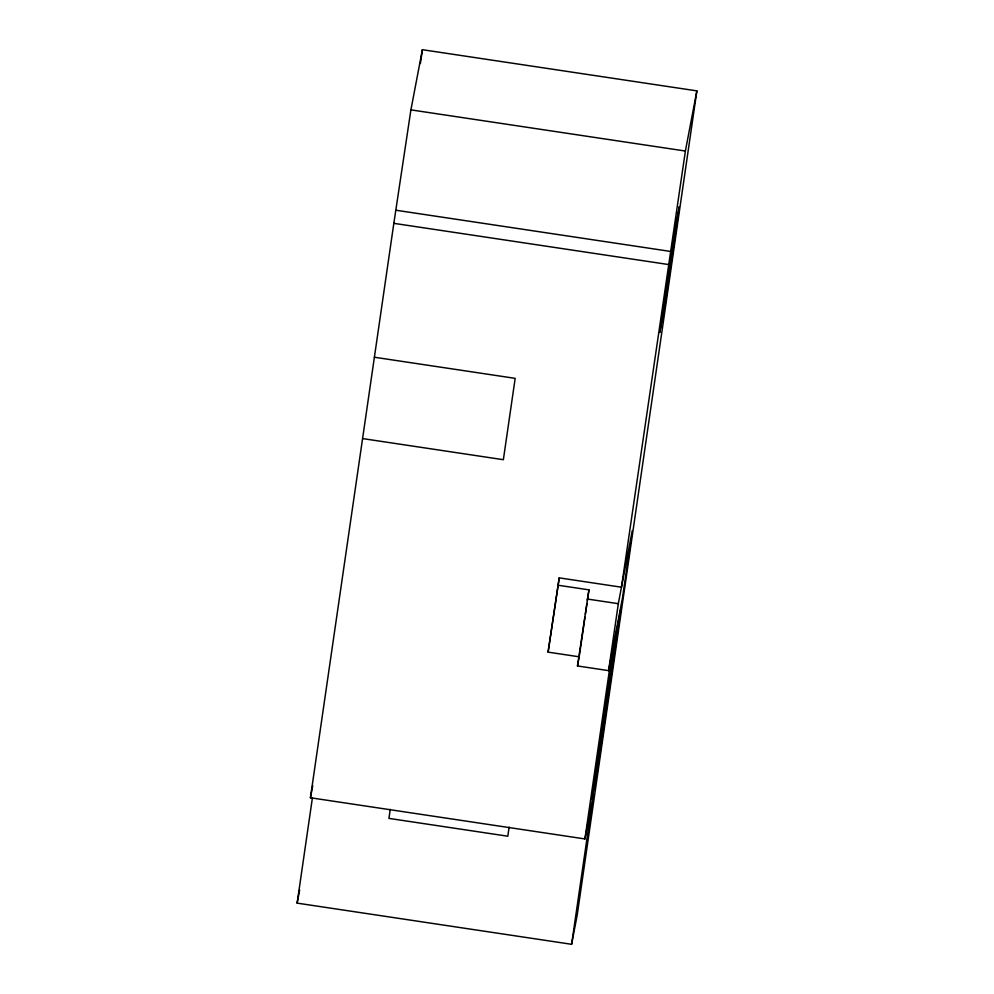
<?xml version="1.0" encoding="UTF-8"?>
<svg xmlns="http://www.w3.org/2000/svg" width="994" height="994" viewBox="0 0 994 994"><rect width="100%" height="100%" fill="white"/><g stroke="black" fill="none" stroke-linecap="round" stroke-linejoin="round"><path stroke-width="1.49" d="M571.612 944.3L593.294 795.001L584.919 838.936L310.426 797.76L393.835 223.339L410.907 109.874L422.388 49.7L696.869 90.876L577.203 915.014L571.612 944.3L297.131 903.124L312.389 798.008M420.375 63.517L422.388 49.7M390.257 809.327L388.94 818.397L507.797 836.215L509.114 827.157M579.216 656.81L548.092 652.139L559.212 577.862L621.461 587.206L685.388 151.038L696.869 90.876M559.212 577.862L548.092 652.139M608.601 670.627L618.318 603.681L632.246 530.697L622.53 597.642L608.601 670.627L577.477 665.955L588.945 589.852L557.82 585.193M579.44 655.282L584.969 617.249M585.404 614.205L586.957 603.544M587.392 600.513L588.945 589.852M584.919 838.936L611.745 654.151M310.426 797.76L312.737 785.645M297.131 903.124L299.641 889.953M577.477 665.955L578.93 658.326M410.907 109.874L685.388 151.038M396.32 210.293L670.813 251.47M393.835 223.339L668.328 264.503M374.39 357.231L515.178 378.354L503.362 459.7L362.586 438.578M587.193 599.009L618.318 603.681M615.733 635.812L592.014 799.164L597.245 771.704L620.964 608.353L615.733 635.812M674.056 234.112L659.767 332.53L665.011 305.071L679.3 206.653L674.056 234.112"/></g></svg>
